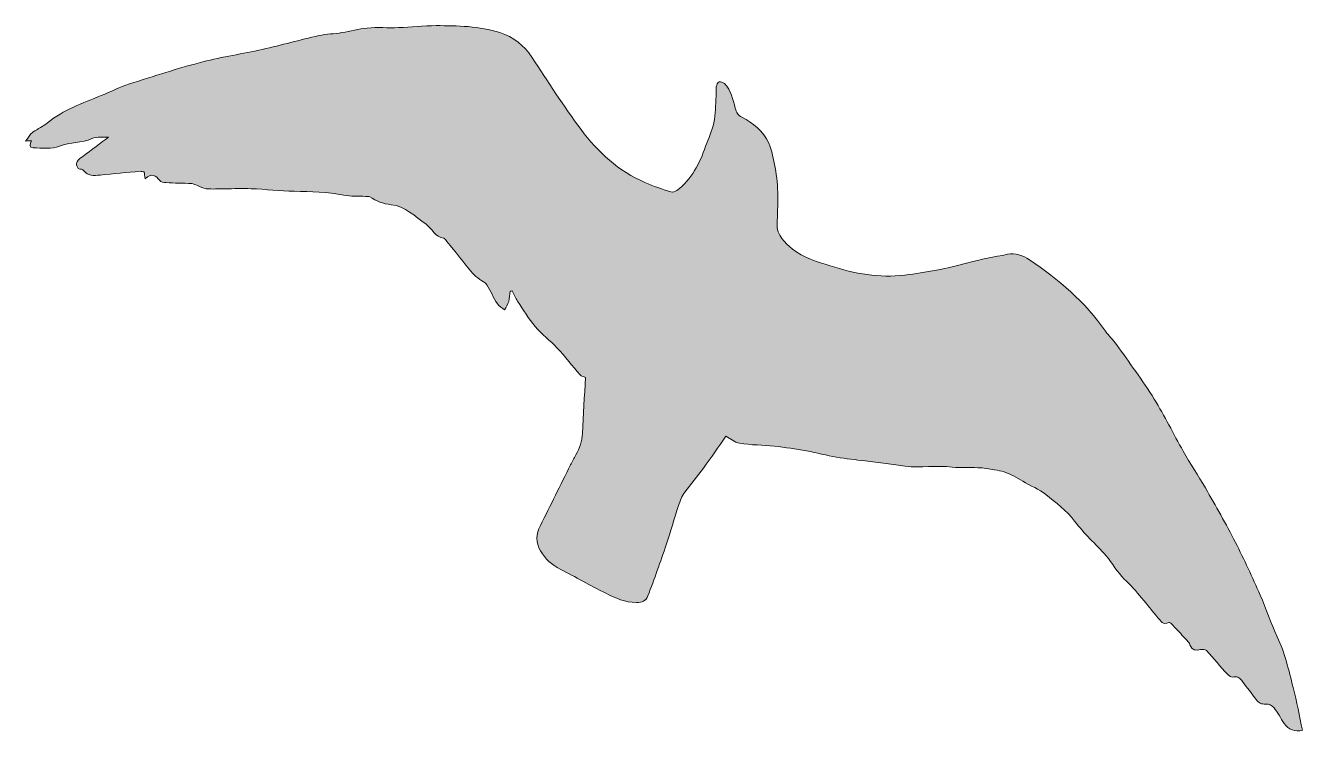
# Model space of a CAD drawing. Header units: inches. Extents: x 1281 to 1465, y 44 to 214.
# Drawn here: x 1330.32 to 1343.64, y 176.01 to 183.39 of the extents above; entities that cross this region are included whole.
import ezdxf

# ---------------------------------------------------------------- set-up
doc = ezdxf.new("R2010")
doc.units = ezdxf.units.IN
doc.header["$MEASUREMENT"] = 0
doc.layers.add('Layer 1', color=7, linetype='Continuous')

# ---------------------------------------------------------------- blocks, each defined once
blk = doc.blocks.new('block 4')
at = {"layer": 'Layer 1', "true_color": 0x965f44}
h = blk.add_hatch(color=25, dxfattribs=at)
h.dxf.hatch_style = 2
edge = h.paths.add_edge_path()
edge.add_spline(control_points=[(1343.376, 177.011), (1343.309, 177.152), (1343.262, 177.303), (1343.198, 177.446), (1343.116, 177.631), (1343.032, 177.816), (1342.94, 177.996), (1342.841, 178.188), (1342.734, 178.376), (1342.627, 178.563), (1342.553, 178.693), (1342.468, 178.817), (1342.395, 178.947), (1342.292, 179.127), (1342.202, 179.315), (1342.093, 179.49), (1341.97, 179.686), (1341.832, 179.873), (1341.699, 180.061), (1341.665, 180.11), (1341.617, 180.149), (1341.584, 180.198), (1341.373, 180.505), (1341.094, 180.738), (1340.791, 180.944), (1340.723, 180.99), (1340.646, 181.018), (1340.561, 181.001), (1340.424, 180.972), (1340.284, 180.949), (1340.149, 180.912), (1339.932, 180.853), (1339.713, 180.81), (1339.49, 180.784), (1339.224, 180.753), (1338.967, 180.799), (1338.714, 180.881), (1338.576, 180.925), (1338.436, 180.963), (1338.32, 181.056), (1338.237, 181.123), (1338.155, 181.198), (1338.159, 181.315), (1338.167, 181.513), (1338.179, 181.711), (1338.138, 181.907), (1338.119, 181.993), (1338.107, 182.083), (1338.072, 182.162), (1338.016, 182.287), (1337.91, 182.369), (1337.791, 182.431), (1337.749, 182.452), (1337.735, 182.482), (1337.723, 182.526), (1337.698, 182.616), (1337.682, 182.713), (1337.61, 182.782), (1337.596, 182.794), (1337.569, 182.805), (1337.555, 182.8), (1337.54, 182.795), (1337.528, 182.769), (1337.525, 182.75), (1337.521, 182.717), (1337.526, 182.684), (1337.524, 182.65), (1337.517, 182.558), (1337.518, 182.464), (1337.499, 182.374), (1337.482, 182.29), (1337.443, 182.21), (1337.414, 182.129), (1337.351, 181.95), (1337.269, 181.784), (1337.114, 181.667), (1337.097, 181.655), (1337.068, 181.647), (1337.049, 181.652), (1336.959, 181.682), (1336.868, 181.712), (1336.781, 181.75), (1336.505, 181.868), (1336.29, 182.068), (1336.114, 182.303), (1335.931, 182.546), (1335.771, 182.806), (1335.6, 183.058), (1335.518, 183.18), (1335.411, 183.27), (1335.268, 183.315), (1335.051, 183.384), (1334.826, 183.386), (1334.602, 183.387), (1334.471, 183.388), (1334.341, 183.371), (1334.211, 183.366), (1334.102, 183.362), (1333.992, 183.371), (1333.883, 183.362), (1333.795, 183.355), (1333.708, 183.328), (1333.62, 183.314), (1333.54, 183.301), (1333.459, 183.301), (1333.38, 183.283), (1333.183, 183.238), (1332.988, 183.183), (1332.791, 183.139), (1332.584, 183.092), (1332.373, 183.062), (1332.168, 183.009), (1331.91, 182.941), (1331.657, 182.86), (1331.403, 182.779), (1331.303, 182.746), (1331.207, 182.697), (1331.109, 182.657), (1330.914, 182.579), (1330.716, 182.509), (1330.549, 182.374), (1330.503, 182.336), (1330.448, 182.31), (1330.398, 182.278), (1330.391, 182.273), (1330.384, 182.267), (1330.378, 182.261), (1330.359, 182.237), (1330.341, 182.212), (1330.32, 182.183), (1330.342, 182.184), (1330.36, 182.185), (1330.381, 182.186), (1330.367, 182.153), (1330.35, 182.115), (1330.399, 182.113), (1330.492, 182.111), (1330.595, 182.094), (1330.675, 182.128), (1330.785, 182.176), (1330.905, 182.159), (1331.013, 182.208), (1331.066, 182.232), (1331.134, 182.22), (1331.184, 182.224), (1331.103, 182.163), (1331.011, 182.091), (1330.917, 182.023), (1330.869, 181.987), (1330.826, 181.953), (1330.87, 181.895), (1330.892, 181.888), (1330.916, 181.889), (1330.925, 181.877), (1330.971, 181.815), (1331.033, 181.821), (1331.098, 181.828), (1331.236, 181.842), (1331.375, 181.855), (1331.514, 181.867), (1331.529, 181.868), (1331.544, 181.863), (1331.557, 181.861), (1331.56, 181.839), (1331.563, 181.821), (1331.568, 181.79), (1331.636, 181.854), (1331.678, 181.824), (1331.72, 181.77), (1331.731, 181.755), (1331.761, 181.751), (1331.784, 181.749), (1331.873, 181.744), (1331.963, 181.744), (1332.053, 181.739), (1332.073, 181.737), (1332.093, 181.726), (1332.112, 181.718), (1332.142, 181.707), (1332.172, 181.688), (1332.203, 181.685), (1332.268, 181.68), (1332.334, 181.684), (1332.399, 181.685), (1332.491, 181.685), (1332.582, 181.69), (1332.674, 181.686), (1332.823, 181.679), (1332.973, 181.662), (1333.123, 181.659), (1333.296, 181.655), (1333.469, 181.652), (1333.641, 181.618), (1333.714, 181.604), (1333.792, 181.609), (1333.867, 181.605), (1333.882, 181.604), (1333.9, 181.609), (1333.91, 181.602), (1333.979, 181.556), (1334.046, 181.528), (1334.135, 181.519), (1334.276, 181.505), (1334.383, 181.397), (1334.497, 181.315), (1334.561, 181.269), (1334.591, 181.18), (1334.682, 181.168), (1334.694, 181.166), (1334.705, 181.148), (1334.715, 181.136), (1334.803, 181.026), (1334.891, 180.915), (1334.981, 180.806), (1335.002, 180.78), (1335.033, 180.761), (1335.06, 180.739), (1335.083, 180.72), (1335.115, 180.708), (1335.13, 180.684), (1335.17, 180.619), (1335.201, 180.549), (1335.242, 180.484), (1335.259, 180.458), (1335.292, 180.442), (1335.317, 180.421), (1335.332, 180.45), (1335.351, 180.478), (1335.36, 180.509), (1335.37, 180.543), (1335.37, 180.58), (1335.374, 180.616), (1335.381, 180.617), (1335.388, 180.618), (1335.395, 180.619), (1335.414, 180.583), (1335.431, 180.546), (1335.453, 180.512), (1335.513, 180.422), (1335.567, 180.328), (1335.636, 180.247), (1335.705, 180.165), (1335.793, 180.101), (1335.865, 180.023), (1335.949, 179.933), (1336.024, 179.836), (1336.105, 179.744), (1336.118, 179.729), (1336.143, 179.724), (1336.162, 179.715), (1336.15, 179.522), (1336.136, 179.327), (1336.128, 179.133), (1336.125, 179.05), (1336.102, 178.977), (1336.059, 178.908), (1336.039, 178.874), (1336.021, 178.838), (1336.004, 178.803), (1335.899, 178.592), (1335.795, 178.382), (1335.69, 178.171), (1335.645, 178.082), (1335.639, 177.995), (1335.692, 177.906), (1335.741, 177.821), (1335.809, 177.761), (1335.895, 177.717), (1336.055, 177.634), (1336.213, 177.545), (1336.374, 177.464), (1336.473, 177.414), (1336.575, 177.369), (1336.692, 177.368), (1336.751, 177.368), (1336.792, 177.384), (1336.812, 177.437), (1336.878, 177.614), (1336.943, 177.792), (1337.003, 177.971), (1337.049, 178.106), (1337.086, 178.245), (1337.131, 178.38), (1337.147, 178.429), (1337.167, 178.478), (1337.197, 178.52), (1337.258, 178.606), (1337.328, 178.685), (1337.39, 178.769), (1337.472, 178.88), (1337.549, 178.994), (1337.625, 179.103), (1337.668, 179.08), (1337.716, 179.037), (1337.768, 179.029), (1337.888, 179.011), (1338.011, 179.012), (1338.132, 178.999), (1338.244, 178.987), (1338.356, 178.97), (1338.467, 178.95), (1338.572, 178.931), (1338.675, 178.902), (1338.78, 178.884), (1338.878, 178.867), (1338.978, 178.858), (1339.077, 178.846), (1339.15, 178.837), (1339.223, 178.829), (1339.297, 178.819), (1339.363, 178.811), (1339.429, 178.8), (1339.495, 178.791), (1339.658, 178.769), (1339.822, 178.803), (1339.986, 178.781), (1340.074, 178.769), (1340.164, 178.78), (1340.253, 178.775), (1340.312, 178.773), (1340.37, 178.762), (1340.428, 178.753), (1340.462, 178.748), (1340.495, 178.739), (1340.529, 178.732), (1340.595, 178.709), (1340.659, 178.671), (1340.721, 178.634), (1340.801, 178.586), (1340.894, 178.55), (1340.961, 178.495), (1341.065, 178.411), (1341.178, 178.33), (1341.263, 178.217), (1341.359, 178.087), (1341.483, 177.978), (1341.59, 177.856), (1341.658, 177.778), (1341.707, 177.682), (1341.781, 177.613), (1341.913, 177.49), (1342.014, 177.344), (1342.132, 177.21), (1342.161, 177.177), (1342.184, 177.128), (1342.244, 177.161), (1342.252, 177.165), (1342.276, 177.143), (1342.289, 177.13), (1342.325, 177.093), (1342.36, 177.053), (1342.395, 177.014), (1342.42, 176.986), (1342.453, 176.96), (1342.466, 176.927), (1342.489, 176.869), (1342.525, 176.866), (1342.576, 176.877), (1342.595, 176.881), (1342.626, 176.878), (1342.638, 176.866), (1342.713, 176.785), (1342.783, 176.7), (1342.858, 176.619), (1342.873, 176.602), (1342.903, 176.586), (1342.922, 176.591), (1342.969, 176.601), (1342.991, 176.576), (1343.014, 176.544), (1343.061, 176.481), (1343.11, 176.418), (1343.157, 176.355), (1343.183, 176.321), (1343.211, 176.304), (1343.258, 176.309), (1343.285, 176.311), (1343.323, 176.294), (1343.34, 176.273), (1343.381, 176.222), (1343.411, 176.161), (1343.448, 176.107), (1343.491, 176.043), (1343.565, 176.012), (1343.639, 176.036), (1343.607, 176.184), (1343.581, 176.335), (1343.542, 176.483), (1343.495, 176.661), (1343.457, 176.842), (1343.376, 177.011)], knot_values=[0, 0, 0, 0, 1, 1, 1, 2, 2, 2, 3, 3, 3, 4, 4, 4, 5, 5, 5, 6, 6, 6, 7, 7, 7, 8, 8, 8, 9, 9, 9, 10, 10, 10, 11, 11, 11, 12, 12, 12, 13, 13, 13, 14, 14, 14, 15, 15, 15, 16, 16, 16, 17, 17, 17, 18, 18, 18, 19, 19, 19, 20, 20, 20, 21, 21, 21, 22, 22, 22, 23, 23, 23, 24, 24, 24, 25, 25, 25, 26, 26, 26, 27, 27, 27, 28, 28, 28, 29, 29, 29, 30, 30, 30, 31, 31, 31, 32, 32, 32, 33, 33, 33, 34, 34, 34, 35, 35, 35, 36, 36, 36, 37, 37, 37, 38, 38, 38, 39, 39, 39, 40, 40, 40, 41, 41, 41, 42, 42, 42, 43, 43, 43, 44, 44, 44, 45, 45, 45, 46, 46, 46, 47, 47, 47, 48, 48, 48, 49, 49, 49, 50, 50, 50, 51, 51, 51, 52, 52, 52, 53, 53, 53, 54, 54, 54, 55, 55, 55, 56, 56, 56, 57, 57, 57, 58, 58, 58, 59, 59, 59, 60, 60, 60, 61, 61, 61, 62, 62, 62, 63, 63, 63, 64, 64, 64, 65, 65, 65, 66, 66, 66, 67, 67, 67, 68, 68, 68, 69, 69, 69, 70, 70, 70, 71, 71, 71, 72, 72, 72, 73, 73, 73, 74, 74, 74, 75, 75, 75, 76, 76, 76, 77, 77, 77, 78, 78, 78, 79, 79, 79, 80, 80, 80, 81, 81, 81, 82, 82, 82, 83, 83, 83, 84, 84, 84, 85, 85, 85, 86, 86, 86, 87, 87, 87, 88, 88, 88, 89, 89, 89, 90, 90, 90, 91, 91, 91, 92, 92, 92, 93, 93, 93, 94, 94, 94, 95, 95, 95, 96, 96, 96, 97, 97, 97, 98, 98, 98, 99, 99, 99, 100, 100, 100, 101, 101, 101, 102, 102, 102, 103, 103, 103, 104, 104, 104, 105, 105, 105, 106, 106, 106, 107, 107, 107, 108, 108, 108, 109, 109, 109, 110, 110, 110, 111, 111, 111, 112, 112, 112, 113, 113, 113, 114, 114, 114, 115, 115, 115, 116, 116, 116, 117, 117, 117, 118, 118, 118, 119, 119, 119, 120, 120, 120, 121, 121, 121, 122, 122, 122, 123, 123, 123, 124, 124, 124, 125, 125, 125, 126, 126, 126, 127, 127, 127, 128, 128, 128, 129, 129, 129, 130, 130, 130, 130], degree=3, periodic=1)
at = {"layer": 'Layer 1', "lineweight": 0}
blk.add_open_spline([(1343.376, 177.011), (1343.309, 177.152), (1343.262, 177.303), (1343.198, 177.446), (1343.116, 177.631), (1343.032, 177.816), (1342.94, 177.996), (1342.841, 178.188), (1342.734, 178.376), (1342.627, 178.563), (1342.553, 178.693), (1342.468, 178.817), (1342.395, 178.947), (1342.292, 179.127), (1342.202, 179.315), (1342.093, 179.49), (1341.97, 179.686), (1341.832, 179.873), (1341.699, 180.061), (1341.665, 180.11), (1341.617, 180.149), (1341.584, 180.198), (1341.373, 180.505), (1341.094, 180.738), (1340.791, 180.944), (1340.723, 180.99), (1340.646, 181.018), (1340.561, 181.001), (1340.424, 180.972), (1340.284, 180.949), (1340.149, 180.912), (1339.932, 180.853), (1339.713, 180.81), (1339.49, 180.784), (1339.224, 180.753), (1338.967, 180.799), (1338.714, 180.881), (1338.576, 180.925), (1338.436, 180.963), (1338.32, 181.056), (1338.237, 181.123), (1338.155, 181.198), (1338.159, 181.315), (1338.167, 181.513), (1338.179, 181.711), (1338.138, 181.907), (1338.119, 181.993), (1338.107, 182.083), (1338.072, 182.162), (1338.016, 182.287), (1337.91, 182.369), (1337.791, 182.431), (1337.749, 182.452), (1337.735, 182.482), (1337.723, 182.526), (1337.698, 182.616), (1337.682, 182.713), (1337.61, 182.782), (1337.596, 182.794), (1337.569, 182.805), (1337.555, 182.8), (1337.54, 182.795), (1337.528, 182.769), (1337.525, 182.75), (1337.521, 182.717), (1337.526, 182.684), (1337.524, 182.65), (1337.517, 182.558), (1337.518, 182.464), (1337.499, 182.374), (1337.482, 182.29), (1337.443, 182.21), (1337.414, 182.129), (1337.351, 181.95), (1337.269, 181.784), (1337.114, 181.667), (1337.097, 181.655), (1337.068, 181.647), (1337.049, 181.652), (1336.959, 181.682), (1336.868, 181.712), (1336.781, 181.75), (1336.505, 181.868), (1336.29, 182.068), (1336.114, 182.303), (1335.931, 182.546), (1335.771, 182.806), (1335.6, 183.058), (1335.518, 183.18), (1335.411, 183.27), (1335.268, 183.315), (1335.051, 183.384), (1334.826, 183.386), (1334.602, 183.387), (1334.471, 183.388), (1334.341, 183.371), (1334.211, 183.366), (1334.102, 183.362), (1333.992, 183.371), (1333.883, 183.362), (1333.795, 183.355), (1333.708, 183.328), (1333.62, 183.314), (1333.54, 183.301), (1333.459, 183.301), (1333.38, 183.283), (1333.183, 183.238), (1332.988, 183.183), (1332.791, 183.139), (1332.584, 183.092), (1332.373, 183.062), (1332.168, 183.009), (1331.91, 182.941), (1331.657, 182.86), (1331.403, 182.779), (1331.303, 182.746), (1331.207, 182.697), (1331.109, 182.657), (1330.914, 182.579), (1330.716, 182.509), (1330.549, 182.374), (1330.503, 182.336), (1330.448, 182.31), (1330.398, 182.278), (1330.391, 182.273), (1330.384, 182.267), (1330.378, 182.261), (1330.359, 182.237), (1330.341, 182.212), (1330.32, 182.183), (1330.342, 182.184), (1330.36, 182.185), (1330.381, 182.186), (1330.367, 182.153), (1330.35, 182.115), (1330.399, 182.113), (1330.492, 182.111), (1330.595, 182.094), (1330.675, 182.128), (1330.785, 182.176), (1330.905, 182.159), (1331.013, 182.208), (1331.066, 182.232), (1331.134, 182.22), (1331.184, 182.224), (1331.103, 182.163), (1331.011, 182.091), (1330.917, 182.023), (1330.869, 181.987), (1330.826, 181.953), (1330.87, 181.895), (1330.892, 181.888), (1330.916, 181.889), (1330.925, 181.877), (1330.971, 181.815), (1331.033, 181.821), (1331.098, 181.828), (1331.236, 181.842), (1331.375, 181.855), (1331.514, 181.867), (1331.529, 181.868), (1331.544, 181.863), (1331.557, 181.861), (1331.56, 181.839), (1331.563, 181.821), (1331.568, 181.79), (1331.636, 181.854), (1331.678, 181.824), (1331.72, 181.77), (1331.731, 181.755), (1331.761, 181.751), (1331.784, 181.749), (1331.873, 181.744), (1331.963, 181.744), (1332.053, 181.739), (1332.073, 181.737), (1332.093, 181.726), (1332.112, 181.718), (1332.142, 181.707), (1332.172, 181.688), (1332.203, 181.685), (1332.268, 181.68), (1332.334, 181.684), (1332.399, 181.685), (1332.491, 181.685), (1332.582, 181.69), (1332.674, 181.686), (1332.823, 181.679), (1332.973, 181.662), (1333.123, 181.659), (1333.296, 181.655), (1333.469, 181.652), (1333.641, 181.618), (1333.714, 181.604), (1333.792, 181.609), (1333.867, 181.605), (1333.882, 181.604), (1333.9, 181.609), (1333.91, 181.602), (1333.979, 181.556), (1334.046, 181.528), (1334.135, 181.519), (1334.276, 181.505), (1334.383, 181.397), (1334.497, 181.315), (1334.561, 181.269), (1334.591, 181.18), (1334.682, 181.168), (1334.694, 181.166), (1334.705, 181.148), (1334.715, 181.136), (1334.803, 181.026), (1334.891, 180.915), (1334.981, 180.806), (1335.002, 180.78), (1335.033, 180.761), (1335.06, 180.739), (1335.083, 180.72), (1335.115, 180.708), (1335.13, 180.684), (1335.17, 180.619), (1335.201, 180.549), (1335.242, 180.484), (1335.259, 180.458), (1335.292, 180.442), (1335.317, 180.421), (1335.332, 180.45), (1335.351, 180.478), (1335.36, 180.509), (1335.37, 180.543), (1335.37, 180.58), (1335.374, 180.616), (1335.381, 180.617), (1335.388, 180.618), (1335.395, 180.619), (1335.414, 180.583), (1335.431, 180.546), (1335.453, 180.512), (1335.513, 180.422), (1335.567, 180.328), (1335.636, 180.247), (1335.705, 180.165), (1335.793, 180.101), (1335.865, 180.023), (1335.949, 179.933), (1336.024, 179.836), (1336.105, 179.744), (1336.118, 179.729), (1336.143, 179.724), (1336.162, 179.715), (1336.15, 179.522), (1336.136, 179.327), (1336.128, 179.133), (1336.125, 179.05), (1336.102, 178.977), (1336.059, 178.908), (1336.039, 178.874), (1336.021, 178.838), (1336.004, 178.803), (1335.899, 178.592), (1335.795, 178.382), (1335.69, 178.171), (1335.645, 178.082), (1335.639, 177.995), (1335.692, 177.906), (1335.741, 177.821), (1335.809, 177.761), (1335.895, 177.717), (1336.055, 177.634), (1336.213, 177.545), (1336.374, 177.464), (1336.473, 177.414), (1336.575, 177.369), (1336.692, 177.368), (1336.751, 177.368), (1336.792, 177.384), (1336.812, 177.437), (1336.878, 177.614), (1336.943, 177.792), (1337.003, 177.971), (1337.049, 178.106), (1337.086, 178.245), (1337.131, 178.38), (1337.147, 178.429), (1337.167, 178.478), (1337.197, 178.52), (1337.258, 178.606), (1337.328, 178.685), (1337.39, 178.769), (1337.472, 178.88), (1337.549, 178.994), (1337.625, 179.103), (1337.668, 179.08), (1337.716, 179.037), (1337.768, 179.029), (1337.888, 179.011), (1338.011, 179.012), (1338.132, 178.999), (1338.244, 178.987), (1338.356, 178.97), (1338.467, 178.95), (1338.572, 178.931), (1338.675, 178.902), (1338.78, 178.884), (1338.878, 178.867), (1338.978, 178.858), (1339.077, 178.846), (1339.15, 178.837), (1339.223, 178.829), (1339.297, 178.819), (1339.363, 178.811), (1339.429, 178.8), (1339.495, 178.791), (1339.658, 178.769), (1339.822, 178.803), (1339.986, 178.781), (1340.074, 178.769), (1340.164, 178.78), (1340.253, 178.775), (1340.312, 178.773), (1340.37, 178.762), (1340.428, 178.753), (1340.462, 178.748), (1340.495, 178.739), (1340.529, 178.732), (1340.595, 178.709), (1340.659, 178.671), (1340.721, 178.634), (1340.801, 178.586), (1340.894, 178.55), (1340.961, 178.495), (1341.065, 178.411), (1341.178, 178.33), (1341.263, 178.217), (1341.359, 178.087), (1341.483, 177.978), (1341.59, 177.856), (1341.658, 177.778), (1341.707, 177.682), (1341.781, 177.613), (1341.913, 177.49), (1342.014, 177.344), (1342.132, 177.21), (1342.161, 177.177), (1342.184, 177.128), (1342.244, 177.161), (1342.252, 177.165), (1342.276, 177.143), (1342.289, 177.13), (1342.325, 177.093), (1342.36, 177.053), (1342.395, 177.014), (1342.42, 176.986), (1342.453, 176.96), (1342.466, 176.927), (1342.489, 176.869), (1342.525, 176.866), (1342.576, 176.877), (1342.595, 176.881), (1342.626, 176.878), (1342.638, 176.866), (1342.713, 176.785), (1342.783, 176.7), (1342.858, 176.619), (1342.873, 176.602), (1342.903, 176.586), (1342.922, 176.591), (1342.969, 176.601), (1342.991, 176.576), (1343.014, 176.544), (1343.061, 176.481), (1343.11, 176.418), (1343.157, 176.355), (1343.183, 176.321), (1343.211, 176.304), (1343.258, 176.309), (1343.285, 176.311), (1343.323, 176.294), (1343.34, 176.273), (1343.381, 176.222), (1343.411, 176.161), (1343.448, 176.107), (1343.491, 176.043), (1343.565, 176.012), (1343.639, 176.036), (1343.607, 176.184), (1343.581, 176.335), (1343.542, 176.483), (1343.495, 176.661), (1343.457, 176.842), (1343.376, 177.011)], degree=3, knots=[0, 0, 0, 0, 1, 1, 1, 2, 2, 2, 3, 3, 3, 4, 4, 4, 5, 5, 5, 6, 6, 6, 7, 7, 7, 8, 8, 8, 9, 9, 9, 10, 10, 10, 11, 11, 11, 12, 12, 12, 13, 13, 13, 14, 14, 14, 15, 15, 15, 16, 16, 16, 17, 17, 17, 18, 18, 18, 19, 19, 19, 20, 20, 20, 21, 21, 21, 22, 22, 22, 23, 23, 23, 24, 24, 24, 25, 25, 25, 26, 26, 26, 27, 27, 27, 28, 28, 28, 29, 29, 29, 30, 30, 30, 31, 31, 31, 32, 32, 32, 33, 33, 33, 34, 34, 34, 35, 35, 35, 36, 36, 36, 37, 37, 37, 38, 38, 38, 39, 39, 39, 40, 40, 40, 41, 41, 41, 42, 42, 42, 43, 43, 43, 44, 44, 44, 45, 45, 45, 46, 46, 46, 47, 47, 47, 48, 48, 48, 49, 49, 49, 50, 50, 50, 51, 51, 51, 52, 52, 52, 53, 53, 53, 54, 54, 54, 55, 55, 55, 56, 56, 56, 57, 57, 57, 58, 58, 58, 59, 59, 59, 60, 60, 60, 61, 61, 61, 62, 62, 62, 63, 63, 63, 64, 64, 64, 65, 65, 65, 66, 66, 66, 67, 67, 67, 68, 68, 68, 69, 69, 69, 70, 70, 70, 71, 71, 71, 72, 72, 72, 73, 73, 73, 74, 74, 74, 75, 75, 75, 76, 76, 76, 77, 77, 77, 78, 78, 78, 79, 79, 79, 80, 80, 80, 81, 81, 81, 82, 82, 82, 83, 83, 83, 84, 84, 84, 85, 85, 85, 86, 86, 86, 87, 87, 87, 88, 88, 88, 89, 89, 89, 90, 90, 90, 91, 91, 91, 92, 92, 92, 93, 93, 93, 94, 94, 94, 95, 95, 95, 96, 96, 96, 97, 97, 97, 98, 98, 98, 99, 99, 99, 100, 100, 100, 101, 101, 101, 102, 102, 102, 103, 103, 103, 104, 104, 104, 105, 105, 105, 106, 106, 106, 107, 107, 107, 108, 108, 108, 109, 109, 109, 110, 110, 110, 111, 111, 111, 112, 112, 112, 113, 113, 113, 114, 114, 114, 115, 115, 115, 116, 116, 116, 117, 117, 117, 118, 118, 118, 119, 119, 119, 120, 120, 120, 121, 121, 121, 122, 122, 122, 123, 123, 123, 124, 124, 124, 125, 125, 125, 126, 126, 126, 127, 127, 127, 128, 128, 128, 129, 129, 129, 130, 130, 130, 130], dxfattribs=at)
blk = doc.blocks.new('block 2')
at = {"layer": 'Layer 1'}
blk.add_blockref('block 4', (0, 0), dxfattribs=at)

msp = doc.modelspace()

# ---------------------------------------------------------------- block references
at = {"layer": 'Layer 1'}
msp.add_blockref('block 2', (0, 0), dxfattribs=at)

doc.saveas('drawing.dxf')
